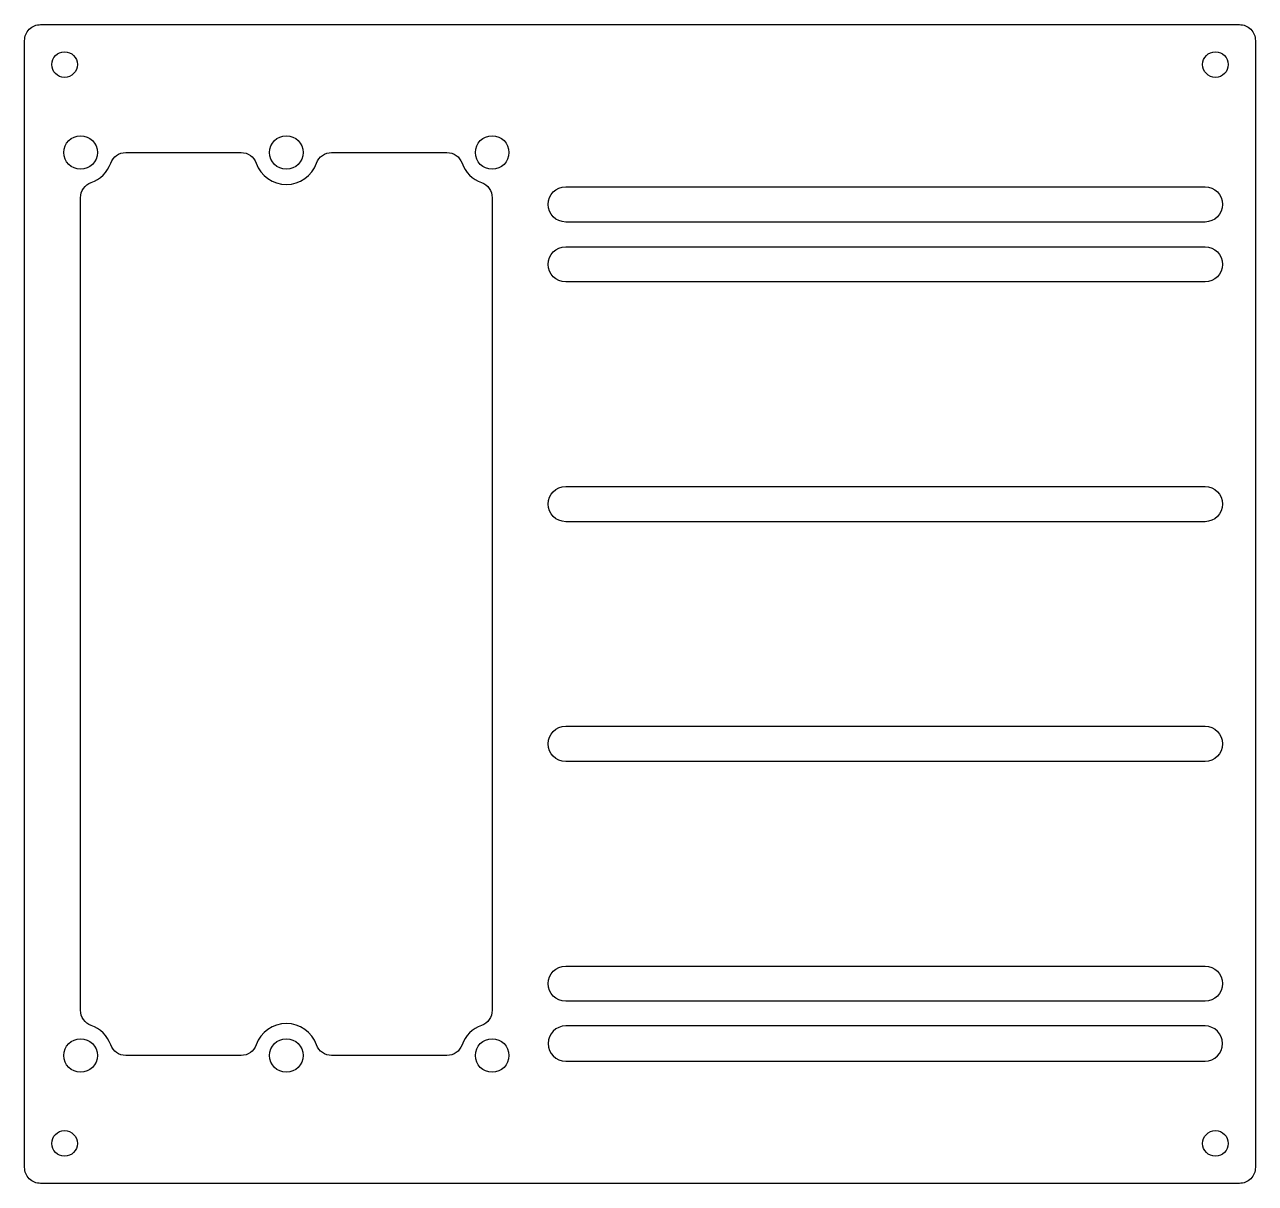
# Model space of a CAD drawing. Header units: millimetres. Extents: x -157 to -3, y 30 to 175.
import ezdxf

# ---------------------------------------------------------------- set-up
doc = ezdxf.new("R2010")
doc.units = ezdxf.units.MM
doc.layers.get('0').update_dxf_attribs({"linetype": 'CONTINUOUS'})

msp = doc.modelspace()

# ---------------------------------------------------------------- linework, layer by layer
for points in [[(-155, 30, -0.414214), (-157, 32), (-157, 173, -0.414214), (-155, 175), (-5, 175, -0.414214), (-3, 173), (-3, 32, -0.414214), (-5, 30)], [(-144.34, 46, -0.317837), (-146.23, 47.33, 0.226541), (-148.67, 49.77, -0.317837), (-150, 51.66), (-150, 153.34, -0.317837), (-148.67, 155.23, 0.226541), (-146.23, 157.67, -0.317837), (-144.34, 159), (-129.91, 159, -0.317837), (-128.02, 157.67, 0.707107), (-120.48, 157.67, -0.317837), (-118.59, 159), (-104.16, 159, -0.317837), (-102.27, 157.67, 0.226541), (-99.83, 155.23, -0.317837), (-98.5, 153.34), (-98.5, 51.66, -0.317837), (-99.83, 49.77, 0.226541), (-102.27, 47.33, -0.317837), (-104.16, 46), (-118.59, 46, -0.317837), (-120.48, 47.33, 0.707107), (-128.02, 47.33, -0.317837), (-129.91, 46)], [(-9.3, 154.7, -1), (-9.3, 150.3), (-89.3, 150.3, -1), (-89.3, 154.7)], [(-89.3, 142.8, -1), (-89.3, 147.2), (-9.3, 147.2, -1), (-9.3, 142.8)], [(-89.3, 112.8, -1), (-89.3, 117.2), (-9.3, 117.2, -1), (-9.3, 112.8)], [(-89.3, 82.8, -1), (-89.3, 87.2), (-9.3, 87.2, -1), (-9.3, 82.8)], [(-89.3, 52.8, -1), (-89.3, 57.2), (-9.3, 57.2, -1), (-9.3, 52.8)], [(-89.3, 45.3), (-9.3, 45.3, 1), (-9.3, 49.7), (-89.3, 49.7, 1)]]:
    msp.add_lwpolyline(points, format="xyb", close=True)
for centre, radius in [((-152, 170), 1.6), ((-8, 170), 1.6), ((-150, 159), 2.1), ((-124.25, 159), 2.1), ((-98.5, 159), 2.1), ((-150, 46), 2.1), ((-124.25, 46), 2.1), ((-98.5, 46), 2.1), ((-152, 35), 1.6), ((-8, 35), 1.6)]:
    msp.add_circle(centre, radius)

doc.saveas('drawing.dxf')
